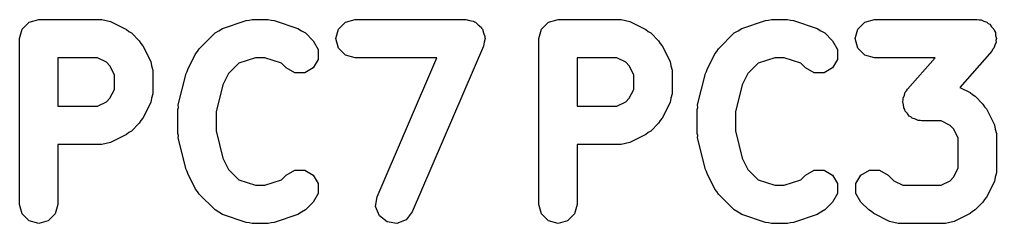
# Model space of a CAD drawing. Extents: x 0.04 to 5.31, y -2.52 to 1.87.
# Drawn here: x 2.8443 to 3.1452, y 1.3859 to 1.4489 of the extents above; entities that cross this region are included whole.
import ezdxf

# ---------------------------------------------------------------- set-up
doc = ezdxf.new("R2010")
doc.units = 0
doc.header["$MEASUREMENT"] = 0
doc.layers.add('BLACK', color=7, linetype='CONTINUOUS')

msp = doc.modelspace()

# ---------------------------------------------------------------- linework, layer by layer
at = {"layer": 'BLACK', "linetype": 'CONTINUOUS'}
for p, q in [((2.84506, 1.44598), (2.84722, 1.44814)), ((2.84722, 1.44814), (2.85017, 1.44893)), ((2.85017, 1.44893), (2.86967, 1.44893)), ((2.86967, 1.44893), (2.87098, 1.44858)), ((2.87098, 1.44858), (2.87231, 1.44831)), ((2.87231, 1.44831), (2.87719, 1.44587)), ((2.9068, 1.44619), (2.91411, 1.44863)), ((2.91411, 1.44863), (2.91506, 1.44869)), ((2.91506, 1.44869), (2.91598, 1.44893)), ((2.91598, 1.44893), (2.92085, 1.44893)), ((2.92085, 1.44893), (2.92177, 1.44869)), ((2.92177, 1.44869), (2.92272, 1.44863)), ((2.92272, 1.44863), (2.93003, 1.44619)), ((2.94255, 1.44598), (2.94471, 1.44814)), ((2.94471, 1.44814), (2.94766, 1.44893)), ((2.94766, 1.44893), (2.98178, 1.44893)), ((2.98178, 1.44893), (2.98293, 1.44863)), ((2.98293, 1.44863), (2.98411, 1.44846)), ((2.98411, 1.44846), (2.98439, 1.44823)), ((2.98439, 1.44823), (2.98474, 1.44814)), ((2.98474, 1.44814), (2.98558, 1.4473)), ((3.00506, 1.44598), (3.00722, 1.44814)), ((3.00722, 1.44814), (3.01017, 1.44893)), ((3.01017, 1.44893), (3.02967, 1.44893)), ((3.02967, 1.44893), (3.03098, 1.44858)), ((3.03098, 1.44858), (3.03231, 1.44831)), ((3.03231, 1.44831), (3.03719, 1.44587)), ((3.0668, 1.44619), (3.07411, 1.44863)), ((3.07411, 1.44863), (3.07506, 1.44869)), ((3.07506, 1.44869), (3.07598, 1.44893)), ((3.07598, 1.44893), (3.08085, 1.44893)), ((3.08085, 1.44893), (3.08177, 1.44869)), ((3.08177, 1.44869), (3.08272, 1.44863)), ((3.08272, 1.44863), (3.09003, 1.44619)), ((3.10255, 1.44598), (3.10471, 1.44814)), ((3.10471, 1.44814), (3.10766, 1.44893)), ((3.10766, 1.44893), (3.13935, 1.44893)), ((3.13935, 1.44893), (3.13991, 1.44878)), ((3.13991, 1.44878), (3.14049, 1.44882)), ((3.14049, 1.44882), (3.14136, 1.44839)), ((3.14136, 1.44839), (3.1423, 1.44814)), ((3.1423, 1.44814), (3.14271, 1.44773)), ((3.14271, 1.44773), (3.14323, 1.44747)), ((2.84427, 1.44303), (2.84506, 1.44598)), ((2.87719, 1.44587), (2.8779, 1.44524)), ((2.8779, 1.44524), (2.87872, 1.44477)), ((2.87872, 1.44477), (2.88116, 1.44233)), ((2.89962, 1.43989), (2.90449, 1.44477)), ((2.90449, 1.44477), (2.90567, 1.44545)), ((2.90567, 1.44545), (2.9068, 1.44619)), ((2.93003, 1.44619), (2.93117, 1.44544)), ((2.93117, 1.44544), (2.93234, 1.44477)), ((2.93234, 1.44477), (2.93478, 1.44233)), ((2.94176, 1.44303), (2.94255, 1.44598)), ((2.98558, 1.4473), (2.98651, 1.44657)), ((2.98651, 1.44657), (2.98664, 1.44623)), ((2.98664, 1.44623), (2.9869, 1.44598)), ((2.9869, 1.44598), (2.98721, 1.44483)), ((2.98721, 1.44483), (2.98765, 1.44373)), ((3.00427, 1.44303), (3.00506, 1.44598)), ((3.03719, 1.44587), (3.0379, 1.44524)), ((3.0379, 1.44524), (3.03872, 1.44477)), ((3.03872, 1.44477), (3.04116, 1.44233)), ((3.05962, 1.43989), (3.06449, 1.44477)), ((3.06449, 1.44477), (3.06567, 1.44545)), ((3.06567, 1.44545), (3.0668, 1.44619)), ((3.09003, 1.44619), (3.09117, 1.44544)), ((3.09117, 1.44544), (3.09234, 1.44477)), ((3.09234, 1.44477), (3.09478, 1.44233)), ((3.10176, 1.44303), (3.10255, 1.44598)), ((3.14323, 1.44747), (3.14377, 1.44667)), ((3.14377, 1.44667), (3.14446, 1.44598)), ((3.14446, 1.44598), (3.14461, 1.44542)), ((3.14461, 1.44542), (3.14494, 1.44493)), ((3.14494, 1.44493), (3.145, 1.44396)), ((2.84427, 1.39185), (2.84427, 1.44303)), ((2.88116, 1.44233), (2.88163, 1.44151)), ((2.93478, 1.44233), (2.93631, 1.43968)), ((2.94255, 1.44007), (2.94176, 1.44303)), ((2.98738, 1.44188), (2.98721, 1.4407)), ((2.98769, 1.44303), (2.98738, 1.44188)), ((2.98765, 1.44373), (2.9876, 1.44337)), ((2.9876, 1.44337), (2.98769, 1.44303)), ((3.00427, 1.39185), (3.00427, 1.44303)), ((3.04116, 1.44233), (3.04163, 1.44151)), ((3.09478, 1.44233), (3.09631, 1.43968)), ((3.10255, 1.44007), (3.10176, 1.44303)), ((3.14514, 1.44188), (3.14471, 1.44101)), ((3.145, 1.44396), (3.14525, 1.44303)), ((3.14525, 1.44303), (3.1451, 1.44246)), ((3.1451, 1.44246), (3.14514, 1.44188)), ((2.88163, 1.44151), (2.88227, 1.44079)), ((2.88227, 1.44079), (2.8847, 1.43592)), ((2.89851, 1.43836), (2.89914, 1.43907)), ((2.89914, 1.43907), (2.89962, 1.43989)), ((2.93631, 1.43968), (2.93631, 1.43662)), ((2.94471, 1.43791), (2.94255, 1.44007)), ((2.98721, 1.4407), (2.96528, 1.38952)), ((3.04163, 1.44151), (3.04227, 1.44079)), ((3.04227, 1.44079), (3.0447, 1.43592)), ((3.05851, 1.43836), (3.05914, 1.43907)), ((3.05914, 1.43907), (3.05962, 1.43989)), ((3.09631, 1.43968), (3.09631, 1.43662)), ((3.10471, 1.43791), (3.10255, 1.44007)), ((3.14379, 1.43914), (3.13399, 1.42794)), ((3.14405, 1.43966), (3.14379, 1.43914)), ((3.14446, 1.44007), (3.14405, 1.43966)), ((3.14471, 1.44101), (3.14446, 1.44007)), ((2.85608, 1.43712), (2.85608, 1.42212)), ((2.86828, 1.43712), (2.85608, 1.43712)), ((2.87105, 1.43574), (2.86828, 1.43712)), ((2.87213, 1.43466), (2.87105, 1.43574)), ((2.8847, 1.43592), (2.88497, 1.43459)), ((2.89607, 1.43348), (2.89851, 1.43836)), ((2.91694, 1.43712), (2.91186, 1.43543)), ((2.91989, 1.43712), (2.91694, 1.43712)), ((2.92497, 1.43543), (2.91989, 1.43712)), ((2.93631, 1.43662), (2.93478, 1.43398)), ((2.94766, 1.43712), (2.94471, 1.43791)), ((2.97283, 1.43712), (2.94766, 1.43712)), ((2.95442, 1.39417), (2.97283, 1.43712)), ((3.01608, 1.43712), (3.01608, 1.42212)), ((3.02828, 1.43712), (3.01608, 1.43712)), ((3.03105, 1.43574), (3.02828, 1.43712)), ((3.03213, 1.43466), (3.03105, 1.43574)), ((3.0447, 1.43592), (3.04497, 1.43459)), ((3.05607, 1.43348), (3.05851, 1.43836)), ((3.07694, 1.43712), (3.07186, 1.43543)), ((3.07989, 1.43712), (3.07694, 1.43712)), ((3.08497, 1.43543), (3.07989, 1.43712)), ((3.09631, 1.43662), (3.09478, 1.43398)), ((3.10766, 1.43712), (3.10471, 1.43791)), ((3.12633, 1.43712), (3.10766, 1.43712)), ((3.11784, 1.42742), (3.12633, 1.43712)), ((2.87352, 1.43188), (2.87213, 1.43466)), ((2.88497, 1.43459), (2.88533, 1.43328)), ((2.88533, 1.43328), (2.88533, 1.42597)), ((2.89563, 1.43227), (2.89594, 1.43284)), ((2.89594, 1.43284), (2.89607, 1.43348)), ((2.91186, 1.43543), (2.90865, 1.43222)), ((2.92643, 1.43398), (2.92497, 1.43543)), ((2.92907, 1.43245), (2.92643, 1.43398)), ((2.93478, 1.43398), (2.93213, 1.43245)), ((3.03352, 1.43188), (3.03213, 1.43466)), ((3.04497, 1.43459), (3.04533, 1.43328)), ((3.04533, 1.43328), (3.04533, 1.42597)), ((3.05563, 1.43227), (3.05594, 1.43284)), ((3.05594, 1.43284), (3.05607, 1.43348)), ((3.07186, 1.43543), (3.06865, 1.43222)), ((3.08643, 1.43398), (3.08497, 1.43543)), ((3.08907, 1.43245), (3.08643, 1.43398)), ((3.09478, 1.43398), (3.09213, 1.43245)), ((2.87352, 1.42736), (2.87352, 1.43188)), ((2.89319, 1.42253), (2.89563, 1.43227)), ((2.90865, 1.43222), (2.90693, 1.42878)), ((2.93213, 1.43245), (2.92907, 1.43245)), ((3.03352, 1.42736), (3.03352, 1.43188)), ((3.05319, 1.42253), (3.05563, 1.43227)), ((3.06865, 1.43222), (3.06693, 1.42878)), ((3.09213, 1.43245), (3.08907, 1.43245)), ((2.87213, 1.42459), (2.87352, 1.42736)), ((2.90693, 1.42878), (2.90482, 1.42037)), ((3.03213, 1.42459), (3.03352, 1.42736)), ((3.06693, 1.42878), (3.06482, 1.42037)), ((3.11717, 1.42648), (3.11758, 1.4269)), ((3.11758, 1.4269), (3.11784, 1.42742)), ((3.13399, 1.42794), (3.13711, 1.42637)), ((2.87105, 1.42351), (2.87213, 1.42459)), ((2.88497, 1.42466), (2.8847, 1.42333)), ((2.88533, 1.42597), (2.88497, 1.42466)), ((3.03105, 1.42351), (3.03213, 1.42459)), ((3.04497, 1.42466), (3.0447, 1.42333)), ((3.04533, 1.42597), (3.04497, 1.42466)), ((3.11638, 1.42353), (3.11653, 1.42409)), ((3.11649, 1.42468), (3.11692, 1.42555)), ((3.11653, 1.42409), (3.11649, 1.42468)), ((3.11692, 1.42555), (3.11717, 1.42648)), ((3.13711, 1.42637), (3.13782, 1.42574)), ((3.13782, 1.42574), (3.13865, 1.42527)), ((3.13865, 1.42527), (3.14108, 1.42283)), ((2.85608, 1.42212), (2.86828, 1.42212)), ((2.86828, 1.42212), (2.87105, 1.42351)), ((2.8847, 1.42333), (2.88227, 1.41845)), ((2.89301, 1.42109), (2.8932, 1.4218)), ((2.89301, 1.41378), (2.89301, 1.42109)), ((2.8932, 1.4218), (2.89319, 1.42253)), ((3.01608, 1.42212), (3.02828, 1.42212)), ((3.02828, 1.42212), (3.03105, 1.42351)), ((3.0447, 1.42333), (3.04227, 1.41845)), ((3.05301, 1.42109), (3.0532, 1.4218)), ((3.05301, 1.41378), (3.05301, 1.42109)), ((3.0532, 1.4218), (3.05319, 1.42253)), ((3.11663, 1.42259), (3.11638, 1.42353)), ((3.1167, 1.42163), (3.11663, 1.42259)), ((3.11702, 1.42114), (3.1167, 1.42163)), ((3.11717, 1.42058), (3.11702, 1.42114)), ((3.14108, 1.42283), (3.14156, 1.42201)), ((3.14156, 1.42201), (3.14219, 1.4213)), ((3.14219, 1.4213), (3.14463, 1.41642)), ((2.88163, 1.41774), (2.88116, 1.41692)), ((2.88227, 1.41845), (2.88163, 1.41774)), ((2.90482, 1.42037), (2.90482, 1.41451)), ((3.04163, 1.41774), (3.04116, 1.41692)), ((3.04227, 1.41845), (3.04163, 1.41774)), ((3.06482, 1.42037), (3.06482, 1.41451)), ((3.11786, 1.41989), (3.11717, 1.42058)), ((3.1184, 1.41909), (3.11786, 1.41989)), ((3.11892, 1.41883), (3.1184, 1.41909)), ((3.11933, 1.41842), (3.11892, 1.41883)), ((3.12027, 1.41816), (3.11933, 1.41842)), ((3.12114, 1.41774), (3.12027, 1.41816)), ((3.12172, 1.41778), (3.12114, 1.41774)), ((3.12229, 1.41762), (3.12172, 1.41778)), ((3.1282, 1.41762), (3.12229, 1.41762)), ((3.13097, 1.41624), (3.1282, 1.41762)), ((2.88116, 1.41692), (2.87872, 1.41448)), ((3.04116, 1.41692), (3.03872, 1.41448)), ((3.13205, 1.41516), (3.13097, 1.41624)), ((3.13344, 1.41239), (3.13205, 1.41516)), ((3.14463, 1.41642), (3.1449, 1.41509)), ((3.1449, 1.41509), (3.14525, 1.41378)), ((2.87719, 1.41337), (2.87231, 1.41094)), ((2.8779, 1.414), (2.87719, 1.41337)), ((2.87872, 1.41448), (2.8779, 1.414)), ((2.8932, 1.41308), (2.89301, 1.41378)), ((2.89319, 1.41235), (2.8932, 1.41308)), ((2.89563, 1.4026), (2.89319, 1.41235)), ((2.90482, 1.41451), (2.90693, 1.40609)), ((3.03719, 1.41337), (3.03231, 1.41094)), ((3.0379, 1.414), (3.03719, 1.41337)), ((3.03872, 1.41448), (3.0379, 1.414)), ((3.0532, 1.41308), (3.05301, 1.41378)), ((3.05319, 1.41235), (3.0532, 1.41308)), ((3.05563, 1.4026), (3.05319, 1.41235)), ((3.06482, 1.41451), (3.06693, 1.40609)), ((3.13344, 1.40299), (3.13344, 1.41239)), ((3.14525, 1.41378), (3.14525, 1.4016)), ((2.86967, 1.41031), (2.85608, 1.41031)), ((2.85608, 1.41031), (2.85608, 1.39185)), ((2.87098, 1.41066), (2.86967, 1.41031)), ((2.87231, 1.41094), (2.87098, 1.41066)), ((3.02967, 1.41031), (3.01608, 1.41031)), ((3.01608, 1.41031), (3.01608, 1.39185)), ((3.03098, 1.41066), (3.02967, 1.41031)), ((3.03231, 1.41094), (3.03098, 1.41066)), ((2.90693, 1.40609), (2.90865, 1.40266)), ((3.06693, 1.40609), (3.06865, 1.40266)), ((2.89594, 1.40203), (2.89563, 1.4026)), ((2.90865, 1.40266), (2.91186, 1.39945)), ((3.05594, 1.40203), (3.05563, 1.4026)), ((3.06865, 1.40266), (3.07186, 1.39945)), ((3.13206, 1.40022), (3.13344, 1.40299)), ((2.89607, 1.40139), (2.89594, 1.40203)), ((2.89851, 1.39652), (2.89607, 1.40139)), ((2.92497, 1.39945), (2.92643, 1.4009)), ((2.92643, 1.4009), (2.92907, 1.40243)), ((2.92907, 1.40243), (2.93213, 1.40243)), ((2.93213, 1.40243), (2.93478, 1.4009)), ((2.93478, 1.4009), (2.93631, 1.39825)), ((3.05607, 1.40139), (3.05594, 1.40203)), ((3.05851, 1.39652), (3.05607, 1.40139)), ((3.08497, 1.39945), (3.08643, 1.4009)), ((3.08643, 1.4009), (3.08907, 1.40243)), ((3.08907, 1.40243), (3.09213, 1.40243)), ((3.09213, 1.40243), (3.09478, 1.4009)), ((3.09478, 1.4009), (3.09631, 1.39825)), ((3.10196, 1.39825), (3.10349, 1.4009)), ((3.10349, 1.4009), (3.10613, 1.40243)), ((3.10613, 1.40243), (3.10919, 1.40243)), ((3.10919, 1.40243), (3.11184, 1.4009)), ((3.11184, 1.4009), (3.1136, 1.39914)), ((3.13097, 1.39914), (3.13206, 1.40022)), ((3.1449, 1.40028), (3.14463, 1.39895)), ((3.14525, 1.4016), (3.1449, 1.40028)), ((2.91186, 1.39945), (2.91694, 1.39775)), ((2.91694, 1.39775), (2.91989, 1.39775)), ((2.91989, 1.39775), (2.92497, 1.39945)), ((2.93631, 1.39825), (2.93631, 1.39519)), ((3.07186, 1.39945), (3.07694, 1.39775)), ((3.07694, 1.39775), (3.07989, 1.39775)), ((3.07989, 1.39775), (3.08497, 1.39945)), ((3.09631, 1.39825), (3.09631, 1.39519)), ((3.10196, 1.39519), (3.10196, 1.39825)), ((3.1136, 1.39914), (3.11637, 1.39775)), ((3.11637, 1.39775), (3.1282, 1.39775)), ((3.1282, 1.39775), (3.13097, 1.39914)), ((3.14463, 1.39895), (3.14219, 1.39408)), ((2.89914, 1.39581), (2.89851, 1.39652)), ((2.89962, 1.39498), (2.89914, 1.39581)), ((2.90449, 1.39011), (2.89962, 1.39498)), ((2.93631, 1.39519), (2.93478, 1.39255)), ((2.95398, 1.39115), (2.95442, 1.39417)), ((3.05914, 1.39581), (3.05851, 1.39652)), ((3.05962, 1.39498), (3.05914, 1.39581)), ((3.06449, 1.39011), (3.05962, 1.39498)), ((3.09631, 1.39519), (3.09478, 1.39255)), ((3.10349, 1.39255), (3.10196, 1.39519)), ((3.14219, 1.39408), (3.14156, 1.39337)), ((2.84506, 1.38889), (2.84427, 1.39185)), ((2.85608, 1.39185), (2.85529, 1.38889)), ((2.93478, 1.39255), (2.93234, 1.39011)), ((2.95512, 1.38831), (2.95398, 1.39115)), ((3.00506, 1.38889), (3.00427, 1.39185)), ((3.01608, 1.39185), (3.01529, 1.38889)), ((3.09478, 1.39255), (3.09234, 1.39011)), ((3.10592, 1.39011), (3.10349, 1.39255)), ((3.14108, 1.39255), (3.13865, 1.39011)), ((3.14156, 1.39337), (3.14108, 1.39255)), ((2.84722, 1.38673), (2.84506, 1.38889)), ((2.85529, 1.38889), (2.85313, 1.38673)), ((2.90567, 1.38943), (2.90449, 1.39011)), ((2.9068, 1.38868), (2.90567, 1.38943)), ((2.91411, 1.38624), (2.9068, 1.38868)), ((2.93003, 1.38868), (2.92272, 1.38624)), ((2.93116, 1.38943), (2.93003, 1.38868)), ((2.93234, 1.39011), (2.93116, 1.38943)), ((2.95752, 1.38642), (2.95512, 1.38831)), ((2.96528, 1.38952), (2.96339, 1.38712)), ((3.00722, 1.38673), (3.00506, 1.38889)), ((3.01529, 1.38889), (3.01313, 1.38673)), ((3.06567, 1.38943), (3.06449, 1.39011)), ((3.0668, 1.38868), (3.06567, 1.38943)), ((3.07411, 1.38624), (3.0668, 1.38868)), ((3.09003, 1.38868), (3.08272, 1.38624)), ((3.09116, 1.38943), (3.09003, 1.38868)), ((3.09234, 1.39011), (3.09116, 1.38943)), ((3.10675, 1.38963), (3.10592, 1.39011)), ((3.10746, 1.389), (3.10675, 1.38963)), ((3.11233, 1.38656), (3.10746, 1.389)), ((3.13711, 1.389), (3.13224, 1.38656)), ((3.13782, 1.38963), (3.13711, 1.389)), ((3.13865, 1.39011), (3.13782, 1.38963)), ((2.85017, 1.38594), (2.84722, 1.38673)), ((2.85313, 1.38673), (2.85017, 1.38594)), ((2.91506, 1.38619), (2.91411, 1.38624)), ((2.91598, 1.38594), (2.91506, 1.38619)), ((2.92085, 1.38594), (2.91598, 1.38594)), ((2.92177, 1.38619), (2.92085, 1.38594)), ((2.92272, 1.38624), (2.92177, 1.38619)), ((2.96055, 1.38598), (2.95752, 1.38642)), ((2.96339, 1.38712), (2.96055, 1.38598)), ((3.01017, 1.38594), (3.00722, 1.38673)), ((3.01313, 1.38673), (3.01017, 1.38594)), ((3.07506, 1.38619), (3.07411, 1.38624)), ((3.07598, 1.38594), (3.07506, 1.38619)), ((3.08085, 1.38594), (3.07598, 1.38594)), ((3.08177, 1.38619), (3.08085, 1.38594)), ((3.08272, 1.38624), (3.08177, 1.38619)), ((3.11366, 1.38629), (3.11233, 1.38656)), ((3.11497, 1.38594), (3.11366, 1.38629)), ((3.1296, 1.38594), (3.11497, 1.38594)), ((3.13091, 1.38629), (3.1296, 1.38594)), ((3.13224, 1.38656), (3.13091, 1.38629))]:
    msp.add_line(p, q, dxfattribs=at)

doc.saveas('drawing.dxf')
